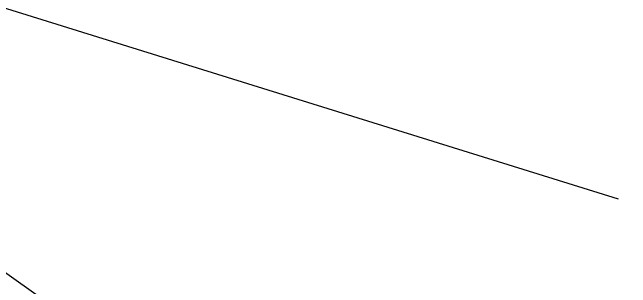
# Model space of a CAD drawing. Header units: metres. Extents: x -2743 to 126, y 13385 to 13916.
# Drawn here: x -1897.8973 to -1897.6989, y 13650.1081 to 13650.1964 of the extents above; entities that cross this region are included whole.
import ezdxf

# ---------------------------------------------------------------- set-up
doc = ezdxf.new("R2010")
doc.units = ezdxf.units.M
doc.layers.add('link-улица Берзарина_Покрытия — Новые$0$ДВ_ПП_Тип2_Р_покрытия_ПЧ_Местные', color=7, linetype='Continuous')
doc.layers.add('output[1-12]_3_ДЖКХ-24_03233up$0$Канализация самотёчная', color=7, linetype='Continuous')

msp = doc.modelspace()

# ---------------------------------------------------------------- linework, layer by layer
at = {"layer": 'link-улица Берзарина_Покрытия — Новые$0$ДВ_ПП_Тип2_Р_покрытия_ПЧ_Местные'}
msp.add_lwpolyline([(-1876.90737, 13652.35087), (-1873.46366, 13650.35013), (-1873.44431, 13650.33888), (-1871.20726, 13649.03919), (-1875.11927, 13638.39157), (-1884.49624, 13642.90124), (-1894.466, 13647.696), (-1898.25836, 13650.36534), (-1893.59199, 13662.07577), (-1892.5405, 13661.44213), (-1889.01532, 13659.3914), (-1887.29319, 13658.37426), (-1883.83199, 13656.36925), (-1880.37217, 13654.36386), (-1880.37042, 13654.36285), (-1879.74714, 13654.00073), (-1876.91792, 13652.357), (-1876.90737, 13652.35087)], close=True, dxfattribs=at)
at = {"layer": 'output[1-12]_3_ДЖКХ-24_03233up$0$Канализация самотёчная'}
msp.add_lwpolyline([(-1897.70286, 13650.13642), (-1899.13509, 13650.5822)], dxfattribs=at)

doc.saveas('drawing.dxf')
